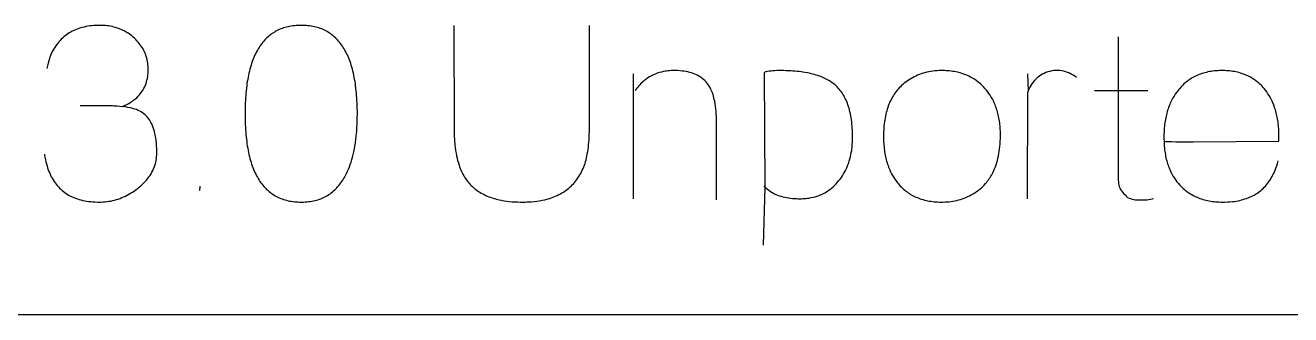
# Model space of a CAD drawing. Extents: x -180 to 180, y -173 to 173.
# Drawn here: x 72.22 to 94.13, y -11 to -6 of the extents above; entities that cross this region are included whole.
import ezdxf

# ---------------------------------------------------------------- set-up
doc = ezdxf.new("R2010")
doc.units = 0
doc.header["$MEASUREMENT"] = 0
doc.layers.get('0').update_dxf_attribs({"linetype": 'CONTINUOUS'})

msp = doc.modelspace()

# ---------------------------------------------------------------- linework, layer by layer
for p, q in [((72.977, -6.131), (72.952, -6.147)), ((73.003, -6.116), (72.977, -6.131)), ((73.03, -6.102), (73.003, -6.116)), ((73.057, -6.089), (73.03, -6.102)), ((73.085, -6.076), (73.057, -6.089)), ((73.113, -6.065), (73.085, -6.076)), ((73.142, -6.055), (73.113, -6.065)), ((73.172, -6.045), (73.142, -6.055)), ((73.203, -6.037), (73.172, -6.045)), ((73.235, -6.029), (73.203, -6.037)), ((73.267, -6.022), (73.235, -6.029)), ((73.3, -6.016), (73.267, -6.022)), ((73.333, -6.011), (73.3, -6.016)), ((73.367, -6.007), (73.333, -6.011)), ((73.402, -6.004), (73.367, -6.007)), ((73.438, -6.002), (73.402, -6.004)), ((73.475, -6), (73.438, -6.002)), ((73.512, -6), (73.475, -6)), ((73.543, -6), (73.512, -6)), ((73.574, -6.002), (73.543, -6)), ((73.604, -6.004), (73.574, -6.002)), ((73.634, -6.007), (73.604, -6.004)), ((73.664, -6.011), (73.634, -6.007)), ((73.693, -6.016), (73.664, -6.011)), ((73.722, -6.022), (73.693, -6.016)), ((73.75, -6.029), (73.722, -6.022)), ((73.778, -6.037), (73.75, -6.029)), ((73.806, -6.046), (73.778, -6.037)), ((73.833, -6.055), (73.806, -6.046)), ((73.86, -6.066), (73.833, -6.055)), ((73.886, -6.077), (73.86, -6.066)), ((73.912, -6.09), (73.886, -6.077)), ((73.938, -6.103), (73.912, -6.09)), ((73.963, -6.117), (73.938, -6.103)), ((73.987, -6.132), (73.963, -6.117)), ((74.012, -6.148), (73.987, -6.132)), ((76.523, -6.121), (76.501, -6.135)), ((76.545, -6.108), (76.523, -6.121)), ((76.567, -6.096), (76.545, -6.108)), ((76.59, -6.084), (76.567, -6.096)), ((76.614, -6.073), (76.59, -6.084)), ((76.638, -6.063), (76.614, -6.073)), ((76.662, -6.054), (76.638, -6.063)), ((76.687, -6.045), (76.662, -6.054)), ((76.713, -6.037), (76.687, -6.045)), ((76.738, -6.03), (76.713, -6.037)), ((76.765, -6.024), (76.738, -6.03)), ((76.792, -6.018), (76.765, -6.024)), ((76.819, -6.013), (76.792, -6.018)), ((76.847, -6.009), (76.819, -6.013)), ((76.875, -6.006), (76.847, -6.009)), ((76.904, -6.003), (76.875, -6.006)), ((76.933, -6.001), (76.904, -6.003)), ((76.963, -6), (76.933, -6.001)), ((76.993, -6), (76.963, -6)), ((77.023, -6), (76.993, -6)), ((77.052, -6.001), (77.023, -6)), ((77.082, -6.003), (77.052, -6.001)), ((77.11, -6.006), (77.082, -6.003)), ((77.139, -6.009), (77.11, -6.006)), ((77.166, -6.013), (77.139, -6.009)), ((77.194, -6.018), (77.166, -6.013)), ((77.221, -6.024), (77.194, -6.018)), ((77.247, -6.03), (77.221, -6.024)), ((77.273, -6.037), (77.247, -6.03)), ((77.298, -6.045), (77.273, -6.037)), ((77.323, -6.054), (77.298, -6.045)), ((77.348, -6.063), (77.323, -6.054)), ((77.371, -6.073), (77.348, -6.063)), ((77.395, -6.084), (77.371, -6.073)), ((77.418, -6.096), (77.395, -6.084)), ((77.441, -6.108), (77.418, -6.096)), ((77.463, -6.121), (77.441, -6.108)), ((77.484, -6.135), (77.463, -6.121)), ((79.638, -6), (79.639, -7.794)), ((81.984, -7.786), (81.984, -6)), ((72.76, -6.33), (72.742, -6.355)), ((72.778, -6.306), (72.76, -6.33)), ((72.798, -6.283), (72.778, -6.306)), ((72.818, -6.261), (72.798, -6.283)), ((72.838, -6.239), (72.818, -6.261)), ((72.86, -6.219), (72.838, -6.239)), ((72.882, -6.2), (72.86, -6.219)), ((72.905, -6.181), (72.882, -6.2)), ((72.928, -6.163), (72.905, -6.181)), ((72.952, -6.147), (72.928, -6.163)), ((74.035, -6.165), (74.012, -6.148)), ((74.059, -6.183), (74.035, -6.165)), ((74.082, -6.202), (74.059, -6.183)), ((74.105, -6.222), (74.082, -6.202)), ((74.128, -6.244), (74.105, -6.222)), ((74.149, -6.266), (74.128, -6.244)), ((74.169, -6.288), (74.149, -6.266)), ((74.189, -6.311), (74.169, -6.288)), ((74.207, -6.334), (74.189, -6.311)), ((74.224, -6.358), (74.207, -6.334)), ((76.295, -6.336), (76.279, -6.359)), ((76.311, -6.314), (76.295, -6.336)), ((76.328, -6.293), (76.311, -6.314)), ((76.345, -6.272), (76.328, -6.293)), ((76.363, -6.252), (76.345, -6.272)), ((76.381, -6.233), (76.363, -6.252)), ((76.4, -6.215), (76.381, -6.233)), ((76.419, -6.197), (76.4, -6.215)), ((76.439, -6.181), (76.419, -6.197)), ((76.459, -6.165), (76.439, -6.181)), ((76.48, -6.149), (76.459, -6.165)), ((76.501, -6.135), (76.48, -6.149)), ((77.505, -6.149), (77.484, -6.135)), ((77.526, -6.165), (77.505, -6.149)), ((77.546, -6.181), (77.526, -6.165)), ((77.566, -6.197), (77.546, -6.181)), ((77.585, -6.215), (77.566, -6.197)), ((77.604, -6.233), (77.585, -6.215)), ((77.622, -6.252), (77.604, -6.233)), ((77.64, -6.272), (77.622, -6.252)), ((77.657, -6.293), (77.64, -6.272)), ((77.674, -6.314), (77.657, -6.293)), ((77.69, -6.336), (77.674, -6.314)), ((77.706, -6.359), (77.69, -6.336)), ((91.14, -6.2), (91.14, -8.678)), ((72.643, -6.547), (72.634, -6.574)), ((72.652, -6.522), (72.643, -6.547)), ((72.665, -6.491), (72.652, -6.522)), ((72.678, -6.463), (72.665, -6.491)), ((72.693, -6.435), (72.678, -6.463)), ((72.708, -6.407), (72.693, -6.435)), ((72.725, -6.381), (72.708, -6.407)), ((72.742, -6.355), (72.725, -6.381)), ((74.239, -6.382), (74.224, -6.358)), ((74.254, -6.407), (74.239, -6.382)), ((74.268, -6.432), (74.254, -6.407)), ((74.28, -6.458), (74.268, -6.432)), ((74.292, -6.484), (74.28, -6.458)), ((74.302, -6.511), (74.292, -6.484)), ((74.311, -6.538), (74.302, -6.511)), ((74.319, -6.565), (74.311, -6.538)), ((74.326, -6.594), (74.319, -6.565)), ((76.169, -6.568), (76.157, -6.597)), ((76.181, -6.539), (76.169, -6.568)), ((76.193, -6.511), (76.181, -6.539)), ((76.206, -6.484), (76.193, -6.511)), ((76.22, -6.457), (76.206, -6.484)), ((76.234, -6.431), (76.22, -6.457)), ((76.248, -6.406), (76.234, -6.431)), ((76.263, -6.382), (76.248, -6.406)), ((76.279, -6.359), (76.263, -6.382)), ((77.722, -6.382), (77.706, -6.359)), ((77.737, -6.406), (77.722, -6.382)), ((77.751, -6.431), (77.737, -6.406)), ((77.765, -6.457), (77.751, -6.431)), ((77.779, -6.484), (77.765, -6.457)), ((77.792, -6.511), (77.779, -6.484)), ((77.804, -6.539), (77.792, -6.511)), ((77.816, -6.568), (77.804, -6.539)), ((77.828, -6.597), (77.816, -6.568)), ((72.6, -6.697), (72.589, -6.743)), ((72.611, -6.653), (72.6, -6.697)), ((72.622, -6.612), (72.611, -6.653)), ((72.634, -6.574), (72.622, -6.612)), ((74.332, -6.622), (74.326, -6.594)), ((74.336, -6.652), (74.332, -6.622)), ((74.34, -6.681), (74.336, -6.652)), ((74.342, -6.711), (74.34, -6.681)), ((74.344, -6.742), (74.342, -6.711)), ((74.343, -6.803), (74.344, -6.776)), ((74.344, -6.776), (74.344, -6.742)), ((76.097, -6.79), (76.089, -6.824)), ((76.106, -6.756), (76.097, -6.79)), ((76.115, -6.722), (76.106, -6.756)), ((76.125, -6.69), (76.115, -6.722)), ((76.135, -6.658), (76.125, -6.69)), ((76.146, -6.627), (76.135, -6.658)), ((76.157, -6.597), (76.146, -6.627)), ((77.839, -6.627), (77.828, -6.597)), ((77.85, -6.658), (77.839, -6.627)), ((77.86, -6.69), (77.85, -6.658)), ((77.87, -6.722), (77.86, -6.69)), ((77.879, -6.756), (77.87, -6.722)), ((77.888, -6.79), (77.879, -6.756)), ((77.896, -6.824), (77.888, -6.79)), ((83.318, -6.791), (83.292, -6.794)), ((83.344, -6.787), (83.318, -6.791)), ((83.37, -6.785), (83.344, -6.787)), ((83.397, -6.783), (83.37, -6.785)), ((83.424, -6.782), (83.397, -6.783)), ((83.451, -6.782), (83.424, -6.782)), ((83.478, -6.782), (83.451, -6.782)), ((83.516, -6.783), (83.478, -6.782)), ((83.553, -6.786), (83.516, -6.783)), ((83.589, -6.789), (83.553, -6.786)), ((83.624, -6.794), (83.589, -6.789)), ((85.131, -6.789), (85.098, -6.794)), ((85.157, -6.787), (85.131, -6.789)), ((85.193, -6.784), (85.157, -6.787)), ((85.231, -6.782), (85.193, -6.784)), ((85.271, -6.782), (85.231, -6.782)), ((85.311, -6.782), (85.271, -6.782)), ((85.352, -6.783), (85.311, -6.782)), ((85.391, -6.784), (85.352, -6.783)), ((85.43, -6.785), (85.391, -6.784)), ((85.468, -6.787), (85.43, -6.785)), ((85.505, -6.79), (85.468, -6.787)), ((85.542, -6.793), (85.505, -6.79)), ((87.93, -6.792), (87.895, -6.797)), ((87.966, -6.788), (87.93, -6.792)), ((88.002, -6.785), (87.966, -6.788)), ((88.038, -6.783), (88.002, -6.785)), ((88.075, -6.782), (88.038, -6.783)), ((88.103, -6.782), (88.075, -6.782)), ((88.132, -6.783), (88.103, -6.782)), ((88.161, -6.784), (88.132, -6.783)), ((88.19, -6.786), (88.161, -6.784)), ((88.218, -6.788), (88.19, -6.786)), ((88.246, -6.791), (88.218, -6.788)), ((88.274, -6.795), (88.246, -6.791)), ((89.988, -6.788), (89.954, -6.795)), ((90.023, -6.783), (89.988, -6.788)), ((90.057, -6.781), (90.023, -6.783)), ((90.092, -6.781), (90.057, -6.781)), ((90.127, -6.783), (90.092, -6.781)), ((90.162, -6.787), (90.127, -6.783)), ((90.197, -6.794), (90.162, -6.787)), ((92.776, -6.792), (92.748, -6.796)), ((92.805, -6.788), (92.776, -6.792)), ((92.834, -6.786), (92.805, -6.788)), ((92.863, -6.784), (92.834, -6.786)), ((92.893, -6.783), (92.863, -6.784)), ((92.923, -6.782), (92.893, -6.783)), ((92.953, -6.782), (92.923, -6.782)), ((92.983, -6.783), (92.953, -6.782)), ((93.012, -6.784), (92.983, -6.783)), ((93.04, -6.786), (93.012, -6.784)), ((93.069, -6.788), (93.04, -6.786)), ((93.096, -6.792), (93.069, -6.788)), ((93.124, -6.795), (93.096, -6.792)), ((74.295, -7.034), (74.306, -7.006)), ((74.306, -7.006), (74.315, -6.978)), ((74.315, -6.978), (74.323, -6.948)), ((74.323, -6.948), (74.329, -6.918)), ((74.329, -6.918), (74.336, -6.881)), ((74.336, -6.881), (74.339, -6.856)), ((74.339, -6.856), (74.341, -6.83)), ((74.341, -6.83), (74.343, -6.803)), ((76.054, -7.009), (76.049, -7.048)), ((76.06, -6.971), (76.054, -7.009)), ((76.067, -6.933), (76.06, -6.971)), ((76.074, -6.896), (76.067, -6.933)), ((76.081, -6.86), (76.074, -6.896)), ((76.089, -6.824), (76.081, -6.86)), ((77.904, -6.86), (77.896, -6.824)), ((77.911, -6.896), (77.904, -6.86)), ((77.918, -6.933), (77.911, -6.896)), ((77.925, -6.971), (77.918, -6.933)), ((77.931, -7.009), (77.925, -6.971)), ((77.936, -7.048), (77.931, -7.009)), ((82.748, -9), (82.746, -6.839)), ((82.881, -7.002), (82.855, -7.029)), ((82.909, -6.976), (82.881, -7.002)), ((82.937, -6.952), (82.909, -6.976)), ((82.966, -6.93), (82.937, -6.952)), ((82.996, -6.909), (82.966, -6.93)), ((83.026, -6.89), (82.996, -6.909)), ((83.058, -6.872), (83.026, -6.89)), ((83.091, -6.856), (83.058, -6.872)), ((83.124, -6.841), (83.091, -6.856)), ((83.159, -6.828), (83.124, -6.841)), ((83.194, -6.817), (83.159, -6.828)), ((83.23, -6.807), (83.194, -6.817)), ((83.267, -6.799), (83.23, -6.807)), ((83.292, -6.794), (83.267, -6.799)), ((83.658, -6.799), (83.624, -6.794)), ((83.69, -6.806), (83.658, -6.799)), ((83.722, -6.813), (83.69, -6.806)), ((83.752, -6.822), (83.722, -6.813)), ((83.782, -6.832), (83.752, -6.822)), ((83.81, -6.843), (83.782, -6.832)), ((83.837, -6.855), (83.81, -6.843)), ((83.863, -6.868), (83.837, -6.855)), ((83.892, -6.885), (83.863, -6.868)), ((83.916, -6.9), (83.892, -6.885)), ((83.938, -6.917), (83.916, -6.9)), ((83.96, -6.934), (83.938, -6.917)), ((83.98, -6.953), (83.96, -6.934)), ((83.999, -6.973), (83.98, -6.953)), ((84.018, -6.994), (83.999, -6.973)), ((84.035, -7.016), (84.018, -6.994)), ((85.037, -6.806), (85.009, -6.814)), ((85.009, -6.814), (85.022, -8.796)), ((85.067, -6.8), (85.037, -6.806)), ((85.098, -6.794), (85.067, -6.8)), ((85.578, -6.796), (85.542, -6.793)), ((85.613, -6.8), (85.578, -6.796)), ((85.647, -6.804), (85.613, -6.8)), ((85.681, -6.809), (85.647, -6.804)), ((85.713, -6.814), (85.681, -6.809)), ((85.761, -6.823), (85.713, -6.814)), ((85.792, -6.829), (85.761, -6.823)), ((85.823, -6.836), (85.792, -6.829)), ((85.852, -6.843), (85.823, -6.836)), ((85.881, -6.851), (85.852, -6.843)), ((85.909, -6.859), (85.881, -6.851)), ((85.937, -6.867), (85.909, -6.859)), ((85.963, -6.876), (85.937, -6.867)), ((85.989, -6.886), (85.963, -6.876)), ((86.014, -6.896), (85.989, -6.886)), ((86.039, -6.906), (86.014, -6.896)), ((86.062, -6.917), (86.039, -6.906)), ((86.096, -6.934), (86.062, -6.917)), ((86.129, -6.952), (86.096, -6.934)), ((86.16, -6.971), (86.129, -6.952)), ((86.189, -6.991), (86.16, -6.971)), ((86.217, -7.012), (86.189, -6.991)), ((87.435, -7.001), (87.408, -7.023)), ((87.462, -6.98), (87.435, -7.001)), ((87.489, -6.96), (87.462, -6.98)), ((87.517, -6.941), (87.489, -6.96)), ((87.546, -6.923), (87.517, -6.941)), ((87.575, -6.907), (87.546, -6.923)), ((87.604, -6.891), (87.575, -6.907)), ((87.634, -6.876), (87.604, -6.891)), ((87.665, -6.863), (87.634, -6.876)), ((87.696, -6.85), (87.665, -6.863)), ((87.728, -6.838), (87.696, -6.85)), ((87.76, -6.828), (87.728, -6.838)), ((87.793, -6.819), (87.76, -6.828)), ((87.827, -6.81), (87.793, -6.819)), ((87.861, -6.803), (87.827, -6.81)), ((87.895, -6.797), (87.861, -6.803)), ((88.301, -6.799), (88.274, -6.795)), ((88.327, -6.804), (88.301, -6.799)), ((88.354, -6.81), (88.327, -6.804)), ((88.38, -6.816), (88.354, -6.81)), ((88.405, -6.823), (88.38, -6.816)), ((88.43, -6.83), (88.405, -6.823)), ((88.455, -6.838), (88.43, -6.83)), ((88.479, -6.847), (88.455, -6.838)), ((88.503, -6.856), (88.479, -6.847)), ((88.527, -6.866), (88.503, -6.856)), ((88.55, -6.877), (88.527, -6.866)), ((88.584, -6.894), (88.55, -6.877)), ((88.617, -6.912), (88.584, -6.894)), ((88.649, -6.932), (88.617, -6.912)), ((88.68, -6.953), (88.649, -6.932)), ((88.711, -6.976), (88.68, -6.953)), ((88.74, -6.999), (88.711, -6.976)), ((88.759, -7.016), (88.74, -6.999)), ((89.566, -6.839), (89.58, -7.134)), ((89.643, -7.009), (89.624, -7.038)), ((89.664, -6.981), (89.643, -7.009)), ((89.687, -6.954), (89.664, -6.981)), ((89.711, -6.929), (89.687, -6.954)), ((89.737, -6.905), (89.711, -6.929)), ((89.764, -6.883), (89.737, -6.905)), ((89.793, -6.864), (89.764, -6.883)), ((89.823, -6.846), (89.793, -6.864)), ((89.855, -6.83), (89.823, -6.846)), ((89.887, -6.816), (89.855, -6.83)), ((89.92, -6.804), (89.887, -6.816)), ((89.954, -6.795), (89.92, -6.804)), ((90.23, -6.803), (90.197, -6.794)), ((90.263, -6.815), (90.23, -6.803)), ((90.296, -6.828), (90.263, -6.815)), ((90.327, -6.844), (90.296, -6.828)), ((90.357, -6.861), (90.327, -6.844)), ((90.386, -6.881), (90.357, -6.861)), ((90.414, -6.903), (90.386, -6.881)), ((92.297, -6.996), (92.277, -7.013)), ((92.316, -6.98), (92.297, -6.996)), ((92.337, -6.964), (92.316, -6.98)), ((92.358, -6.949), (92.337, -6.964)), ((92.379, -6.934), (92.358, -6.949)), ((92.4, -6.92), (92.379, -6.934)), ((92.422, -6.907), (92.4, -6.92)), ((92.445, -6.895), (92.422, -6.907)), ((92.468, -6.883), (92.445, -6.895)), ((92.491, -6.872), (92.468, -6.883)), ((92.515, -6.861), (92.491, -6.872)), ((92.539, -6.851), (92.515, -6.861)), ((92.564, -6.842), (92.539, -6.851)), ((92.589, -6.833), (92.564, -6.842)), ((92.614, -6.825), (92.589, -6.833)), ((92.64, -6.818), (92.614, -6.825)), ((92.667, -6.812), (92.64, -6.818)), ((92.693, -6.806), (92.667, -6.812)), ((92.721, -6.8), (92.693, -6.806)), ((92.748, -6.796), (92.721, -6.8)), ((93.151, -6.8), (93.124, -6.795)), ((93.177, -6.805), (93.151, -6.8)), ((93.203, -6.811), (93.177, -6.805)), ((93.229, -6.817), (93.203, -6.811)), ((93.254, -6.824), (93.229, -6.817)), ((93.279, -6.832), (93.254, -6.824)), ((93.304, -6.841), (93.279, -6.832)), ((93.328, -6.85), (93.304, -6.841)), ((93.351, -6.859), (93.328, -6.85)), ((93.386, -6.875), (93.351, -6.859)), ((93.42, -6.892), (93.386, -6.875)), ((93.453, -6.911), (93.42, -6.892)), ((93.484, -6.931), (93.453, -6.911)), ((93.515, -6.953), (93.484, -6.931)), ((93.545, -6.976), (93.515, -6.953)), ((93.574, -7), (93.545, -6.976)), ((93.593, -7.017), (93.574, -7)), ((74.145, -7.25), (74.167, -7.229)), ((74.167, -7.229), (74.187, -7.207)), ((74.187, -7.207), (74.207, -7.185)), ((74.207, -7.185), (74.224, -7.162)), ((74.224, -7.162), (74.241, -7.138)), ((74.241, -7.138), (74.257, -7.113)), ((74.257, -7.113), (74.271, -7.087)), ((74.271, -7.087), (74.284, -7.061)), ((74.284, -7.061), (74.295, -7.034)), ((76.032, -7.212), (76.029, -7.255)), ((76.035, -7.17), (76.032, -7.212)), ((76.039, -7.129), (76.035, -7.17)), ((76.044, -7.088), (76.039, -7.129)), ((76.049, -7.048), (76.044, -7.088)), ((77.941, -7.088), (77.936, -7.048)), ((77.946, -7.129), (77.941, -7.088)), ((77.95, -7.17), (77.946, -7.129)), ((77.953, -7.212), (77.95, -7.17)), ((77.956, -7.255), (77.953, -7.212)), ((82.789, -7.109), (82.773, -7.131)), ((82.805, -7.088), (82.789, -7.109)), ((82.821, -7.068), (82.805, -7.088)), ((82.838, -7.048), (82.821, -7.068)), ((82.855, -7.029), (82.838, -7.048)), ((84.051, -7.04), (84.035, -7.016)), ((84.068, -7.067), (84.051, -7.04)), ((84.083, -7.096), (84.068, -7.067)), ((84.094, -7.12), (84.083, -7.096)), ((84.104, -7.144), (84.094, -7.12)), ((84.114, -7.169), (84.104, -7.144)), ((84.123, -7.195), (84.114, -7.169)), ((84.131, -7.223), (84.123, -7.195)), ((84.139, -7.251), (84.131, -7.223)), ((86.236, -7.029), (86.217, -7.012)), ((86.256, -7.046), (86.236, -7.029)), ((86.274, -7.065), (86.256, -7.046)), ((86.292, -7.084), (86.274, -7.065)), ((86.31, -7.104), (86.292, -7.084)), ((86.326, -7.125), (86.31, -7.104)), ((86.343, -7.146), (86.326, -7.125)), ((86.358, -7.168), (86.343, -7.146)), ((86.373, -7.191), (86.358, -7.168)), ((86.387, -7.215), (86.373, -7.191)), ((86.401, -7.24), (86.387, -7.215)), ((87.247, -7.212), (87.232, -7.236)), ((87.262, -7.188), (87.247, -7.212)), ((87.278, -7.166), (87.262, -7.188)), ((87.295, -7.143), (87.278, -7.166)), ((87.312, -7.122), (87.295, -7.143)), ((87.33, -7.101), (87.312, -7.122)), ((87.349, -7.081), (87.33, -7.101)), ((87.368, -7.061), (87.349, -7.081)), ((87.388, -7.042), (87.368, -7.061)), ((87.408, -7.023), (87.388, -7.042)), ((88.778, -7.034), (88.759, -7.016)), ((88.797, -7.052), (88.778, -7.034)), ((88.814, -7.07), (88.797, -7.052)), ((88.832, -7.089), (88.814, -7.07)), ((88.857, -7.118), (88.832, -7.089)), ((88.879, -7.147), (88.857, -7.118)), ((88.901, -7.177), (88.879, -7.147)), ((88.922, -7.208), (88.901, -7.177)), ((88.941, -7.239), (88.922, -7.208)), ((89.57, -7.167), (89.561, -9)), ((89.58, -7.134), (89.57, -7.167)), ((89.593, -7.101), (89.58, -7.134)), ((89.608, -7.069), (89.593, -7.101)), ((89.624, -7.038), (89.608, -7.069)), ((90.729, -7.124), (91.652, -7.124)), ((92.106, -7.222), (92.087, -7.254)), ((92.126, -7.19), (92.106, -7.222)), ((92.148, -7.159), (92.126, -7.19)), ((92.17, -7.129), (92.148, -7.159)), ((92.186, -7.109), (92.17, -7.129)), ((92.203, -7.089), (92.186, -7.109)), ((92.221, -7.069), (92.203, -7.089)), ((92.239, -7.05), (92.221, -7.069)), ((92.258, -7.031), (92.239, -7.05)), ((92.277, -7.013), (92.258, -7.031)), ((93.612, -7.035), (93.593, -7.017)), ((93.63, -7.053), (93.612, -7.035)), ((93.647, -7.072), (93.63, -7.053)), ((93.664, -7.092), (93.647, -7.072)), ((93.688, -7.122), (93.664, -7.092)), ((93.71, -7.151), (93.688, -7.122)), ((93.731, -7.181), (93.71, -7.151)), ((93.75, -7.211), (93.731, -7.181)), ((93.769, -7.243), (93.75, -7.211)), ((73.164, -7.387), (73.577, -7.385)), ((73.577, -7.385), (73.637, -7.385)), ((73.637, -7.385), (73.667, -7.386)), ((73.667, -7.386), (73.695, -7.387)), ((73.695, -7.387), (73.723, -7.388)), ((73.723, -7.388), (73.751, -7.389)), ((73.751, -7.389), (73.777, -7.391)), ((73.777, -7.391), (73.804, -7.393)), ((73.804, -7.393), (73.854, -7.397)), ((73.854, -7.397), (73.902, -7.403)), ((73.902, -7.403), (73.933, -7.387)), ((73.948, -7.409), (73.902, -7.403)), ((73.933, -7.387), (73.958, -7.375)), ((73.991, -7.417), (73.948, -7.409)), ((73.958, -7.375), (73.983, -7.362)), ((73.983, -7.362), (74.006, -7.35)), ((74.032, -7.425), (73.991, -7.417)), ((74.006, -7.35), (74.029, -7.336)), ((74.029, -7.336), (74.051, -7.322)), ((74.061, -7.432), (74.032, -7.425)), ((74.051, -7.322), (74.073, -7.308)), ((74.089, -7.44), (74.061, -7.432)), ((74.073, -7.308), (74.098, -7.289)), ((74.115, -7.448), (74.089, -7.44)), ((74.098, -7.289), (74.122, -7.27)), ((74.14, -7.457), (74.115, -7.448)), ((74.122, -7.27), (74.145, -7.25)), ((76.021, -7.434), (76.02, -7.481)), ((76.022, -7.388), (76.021, -7.434)), ((76.024, -7.343), (76.022, -7.388)), ((76.026, -7.299), (76.024, -7.343)), ((76.029, -7.255), (76.026, -7.299)), ((77.959, -7.299), (77.956, -7.255)), ((77.961, -7.343), (77.959, -7.299)), ((77.963, -7.388), (77.961, -7.343)), ((77.964, -7.434), (77.963, -7.388)), ((77.965, -7.481), (77.964, -7.434)), ((84.146, -7.28), (84.139, -7.251)), ((84.153, -7.311), (84.146, -7.28)), ((84.161, -7.353), (84.153, -7.311)), ((84.167, -7.397), (84.161, -7.353)), ((84.173, -7.443), (84.167, -7.397)), ((84.177, -7.491), (84.173, -7.443)), ((86.414, -7.265), (86.401, -7.24)), ((86.426, -7.291), (86.414, -7.265)), ((86.438, -7.318), (86.426, -7.291)), ((86.449, -7.346), (86.438, -7.318)), ((86.459, -7.375), (86.449, -7.346)), ((86.469, -7.404), (86.459, -7.375)), ((86.478, -7.434), (86.469, -7.404)), ((86.486, -7.465), (86.478, -7.434)), ((87.148, -7.421), (87.139, -7.45)), ((87.158, -7.392), (87.148, -7.421)), ((87.169, -7.365), (87.158, -7.392)), ((87.18, -7.338), (87.169, -7.365)), ((87.192, -7.311), (87.18, -7.338)), ((87.205, -7.286), (87.192, -7.311)), ((87.218, -7.26), (87.205, -7.286)), ((87.232, -7.236), (87.218, -7.26)), ((88.96, -7.271), (88.941, -7.239)), ((88.977, -7.305), (88.96, -7.271)), ((88.993, -7.339), (88.977, -7.305)), ((89.008, -7.373), (88.993, -7.339)), ((89.017, -7.397), (89.008, -7.373)), ((89.026, -7.421), (89.017, -7.397)), ((89.034, -7.446), (89.026, -7.421)), ((89.042, -7.47), (89.034, -7.446)), ((92.004, -7.442), (91.995, -7.467)), ((92.012, -7.417), (92.004, -7.442)), ((92.022, -7.393), (92.012, -7.417)), ((92.031, -7.368), (92.022, -7.393)), ((92.041, -7.345), (92.031, -7.368)), ((92.052, -7.322), (92.041, -7.345)), ((92.069, -7.287), (92.052, -7.322)), ((92.087, -7.254), (92.069, -7.287)), ((93.786, -7.275), (93.769, -7.243)), ((93.802, -7.308), (93.786, -7.275)), ((93.818, -7.342), (93.802, -7.308)), ((93.832, -7.377), (93.818, -7.342)), ((93.845, -7.412), (93.832, -7.377)), ((93.853, -7.436), (93.845, -7.412)), ((93.861, -7.461), (93.853, -7.436)), ((74.171, -7.469), (74.14, -7.457)), ((74.2, -7.483), (74.171, -7.469)), ((74.223, -7.496), (74.2, -7.483)), ((74.247, -7.511), (74.223, -7.496)), ((74.269, -7.527), (74.247, -7.511)), ((74.291, -7.546), (74.269, -7.527)), ((74.311, -7.566), (74.291, -7.546)), ((74.331, -7.587), (74.311, -7.566)), ((74.349, -7.611), (74.331, -7.587)), ((74.366, -7.635), (74.349, -7.611)), ((74.38, -7.657), (74.366, -7.635)), ((74.392, -7.68), (74.38, -7.657)), ((76.02, -7.481), (76.02, -7.528)), ((76.02, -7.528), (76.02, -7.576)), ((76.02, -7.576), (76.021, -7.622)), ((76.021, -7.622), (76.022, -7.668)), ((76.022, -7.668), (76.024, -7.713)), ((77.961, -7.709), (77.963, -7.65)), ((77.963, -7.65), (77.964, -7.59)), ((77.964, -7.59), (77.965, -7.528)), ((77.965, -7.528), (77.965, -7.481)), ((84.18, -7.541), (84.177, -7.491)), ((84.182, -7.567), (84.18, -7.541)), ((84.183, -7.593), (84.182, -7.567)), ((84.183, -7.619), (84.183, -7.593)), ((84.184, -7.646), (84.183, -7.619)), ((84.184, -9.018), (84.184, -7.646)), ((86.494, -7.496), (86.486, -7.465)), ((86.502, -7.529), (86.494, -7.496)), ((86.508, -7.562), (86.502, -7.529)), ((86.514, -7.596), (86.508, -7.562)), ((86.52, -7.631), (86.514, -7.596)), ((86.524, -7.666), (86.52, -7.631)), ((86.528, -7.702), (86.524, -7.666)), ((87.096, -7.636), (87.091, -7.669)), ((87.101, -7.603), (87.096, -7.636)), ((87.107, -7.571), (87.101, -7.603)), ((87.114, -7.54), (87.107, -7.571)), ((87.122, -7.509), (87.114, -7.54)), ((87.13, -7.479), (87.122, -7.509)), ((87.139, -7.45), (87.13, -7.479)), ((89.049, -7.496), (89.042, -7.47)), ((89.056, -7.521), (89.049, -7.496)), ((89.063, -7.547), (89.056, -7.521)), ((89.068, -7.574), (89.063, -7.547)), ((89.074, -7.6), (89.068, -7.574)), ((89.078, -7.627), (89.074, -7.6)), ((89.083, -7.655), (89.078, -7.627)), ((89.087, -7.682), (89.083, -7.655)), ((91.951, -7.654), (91.947, -7.682)), ((91.956, -7.626), (91.951, -7.654)), ((91.961, -7.598), (91.956, -7.626)), ((91.967, -7.571), (91.961, -7.598)), ((91.974, -7.545), (91.967, -7.571)), ((91.98, -7.518), (91.974, -7.545)), ((91.988, -7.492), (91.98, -7.518)), ((91.995, -7.467), (91.988, -7.492)), ((93.868, -7.486), (93.861, -7.461)), ((93.875, -7.511), (93.868, -7.486)), ((93.881, -7.537), (93.875, -7.511)), ((93.887, -7.563), (93.881, -7.537)), ((93.893, -7.589), (93.887, -7.563)), ((93.898, -7.616), (93.893, -7.589)), ((93.902, -7.643), (93.898, -7.616)), ((93.906, -7.67), (93.902, -7.643)), ((74.404, -7.704), (74.392, -7.68)), ((74.418, -7.734), (74.404, -7.704)), ((74.43, -7.766), (74.418, -7.734)), ((74.441, -7.799), (74.43, -7.766)), ((74.451, -7.834), (74.441, -7.799)), ((74.46, -7.87), (74.451, -7.834)), ((74.466, -7.895), (74.46, -7.87)), ((76.024, -7.713), (76.026, -7.758)), ((76.026, -7.758), (76.029, -7.801)), ((76.029, -7.801), (76.032, -7.844)), ((76.032, -7.844), (76.035, -7.886)), ((76.035, -7.886), (76.039, -7.927)), ((77.947, -7.906), (77.95, -7.879)), ((77.95, -7.879), (77.954, -7.824)), ((77.954, -7.824), (77.958, -7.767)), ((77.958, -7.767), (77.961, -7.709)), ((79.639, -7.794), (79.64, -7.851)), ((79.64, -7.851), (79.642, -7.907)), ((81.979, -7.931), (81.981, -7.884)), ((81.981, -7.884), (81.983, -7.836)), ((81.983, -7.836), (81.984, -7.786)), ((86.532, -7.74), (86.528, -7.702)), ((86.535, -7.777), (86.532, -7.74)), ((86.537, -7.816), (86.535, -7.777)), ((86.539, -7.855), (86.537, -7.816)), ((86.54, -7.896), (86.539, -7.855)), ((87.076, -7.844), (87.075, -7.881)), ((87.075, -7.881), (87.075, -7.918)), ((87.078, -7.808), (87.076, -7.844)), ((87.08, -7.772), (87.078, -7.808)), ((87.083, -7.737), (87.08, -7.772)), ((87.086, -7.703), (87.083, -7.737)), ((87.091, -7.669), (87.086, -7.703)), ((89.09, -7.711), (89.087, -7.682)), ((89.093, -7.739), (89.09, -7.711)), ((89.095, -7.768), (89.093, -7.739)), ((89.097, -7.797), (89.095, -7.768)), ((89.098, -7.827), (89.097, -7.797)), ((89.099, -7.857), (89.098, -7.827)), ((89.099, -7.911), (89.099, -7.857)), ((91.932, -7.844), (91.93, -7.874)), ((91.93, -7.874), (91.93, -7.905)), ((91.933, -7.813), (91.932, -7.844)), ((91.935, -7.783), (91.933, -7.813)), ((91.94, -7.739), (91.935, -7.783)), ((91.943, -7.71), (91.94, -7.739)), ((91.947, -7.682), (91.943, -7.71)), ((93.91, -7.698), (93.906, -7.67)), ((93.913, -7.726), (93.91, -7.698)), ((93.915, -7.755), (93.913, -7.726)), ((93.917, -7.784), (93.915, -7.755)), ((93.919, -7.813), (93.917, -7.784)), ((93.92, -7.842), (93.919, -7.813)), ((93.921, -7.872), (93.92, -7.842)), ((93.921, -7.903), (93.921, -7.872)), ((74.47, -7.921), (74.466, -7.895)), ((74.475, -7.947), (74.47, -7.921)), ((74.479, -7.974), (74.475, -7.947)), ((74.482, -8.002), (74.479, -7.974)), ((74.485, -8.031), (74.482, -8.002)), ((74.488, -8.06), (74.485, -8.031)), ((74.489, -8.09), (74.488, -8.06)), ((74.491, -8.121), (74.489, -8.09)), ((76.039, -7.927), (76.044, -7.968)), ((76.044, -7.968), (76.049, -8.008)), ((76.049, -8.008), (76.054, -8.047)), ((76.054, -8.047), (76.06, -8.085)), ((76.06, -8.085), (76.067, -8.123)), ((77.914, -8.137), (77.923, -8.088)), ((77.923, -8.088), (77.931, -8.038)), ((77.931, -8.038), (77.934, -8.012)), ((77.934, -8.012), (77.938, -7.986)), ((77.938, -7.986), (77.941, -7.96)), ((77.941, -7.96), (77.944, -7.933)), ((77.944, -7.933), (77.947, -7.906)), ((79.642, -7.907), (79.644, -7.934)), ((79.644, -7.934), (79.646, -7.961)), ((79.646, -7.961), (79.647, -7.988)), ((79.647, -7.988), (79.65, -8.014)), ((79.65, -8.014), (79.652, -8.04)), ((79.652, -8.04), (79.654, -8.065)), ((79.654, -8.065), (79.66, -8.114)), ((81.959, -8.144), (81.965, -8.105)), ((81.965, -8.105), (81.969, -8.063)), ((81.969, -8.063), (81.973, -8.021)), ((81.973, -8.021), (81.976, -7.977)), ((81.976, -7.977), (81.979, -7.931)), ((86.53, -8.111), (86.533, -8.085)), ((86.533, -8.085), (86.535, -8.059)), ((86.535, -8.059), (86.538, -8.019)), ((86.538, -8.019), (86.539, -7.992)), ((86.539, -7.992), (86.54, -7.964)), ((86.54, -7.937), (86.54, -7.896)), ((86.54, -7.964), (86.54, -7.937)), ((87.075, -7.918), (87.075, -7.95)), ((87.075, -7.95), (87.076, -7.981)), ((87.076, -7.981), (87.077, -8.012)), ((87.077, -8.012), (87.079, -8.042)), ((87.079, -8.042), (87.081, -8.072)), ((87.081, -8.072), (87.084, -8.101)), ((87.084, -8.101), (87.087, -8.13)), ((89.084, -8.135), (89.089, -8.092)), ((89.089, -8.092), (89.093, -8.048)), ((89.093, -8.048), (89.096, -8.004)), ((89.096, -8.004), (89.098, -7.958)), ((89.098, -7.958), (89.099, -7.911)), ((91.93, -7.905), (91.929, -7.937)), ((91.929, -7.937), (91.93, -7.968)), ((91.93, -7.968), (91.936, -8)), ((91.936, -8), (91.932, -8.03)), ((91.932, -8.03), (91.933, -8.06)), ((91.933, -8.06), (91.936, -8.09)), ((91.936, -8), (91.961, -8.005)), ((91.936, -8.09), (91.938, -8.12)), ((91.961, -8.005), (91.987, -8.007)), ((91.987, -8.007), (92.063, -8.01)), ((92.063, -8.01), (92.134, -8.011)), ((92.134, -8.011), (92.437, -8.013)), ((92.437, -8.013), (93.919, -8)), ((93.919, -8), (93.921, -7.943)), ((93.921, -7.943), (93.921, -7.903)), ((72.548, -8.224), (72.551, -8.249)), ((72.551, -8.249), (72.556, -8.275)), ((72.556, -8.275), (72.565, -8.324)), ((72.565, -8.324), (72.573, -8.36)), ((74.482, -8.332), (74.486, -8.301)), ((74.486, -8.301), (74.49, -8.27)), ((74.49, -8.27), (74.492, -8.238)), ((74.492, -8.152), (74.491, -8.121)), ((74.492, -8.184), (74.492, -8.152)), ((74.492, -8.238), (74.492, -8.184)), ((76.067, -8.123), (76.074, -8.16)), ((76.074, -8.16), (76.081, -8.196)), ((76.081, -8.196), (76.089, -8.231)), ((76.089, -8.231), (76.097, -8.266)), ((76.097, -8.266), (76.106, -8.3)), ((76.106, -8.3), (76.115, -8.333)), ((77.857, -8.364), (77.87, -8.321)), ((77.87, -8.321), (77.882, -8.277)), ((77.882, -8.277), (77.894, -8.232)), ((77.894, -8.232), (77.904, -8.185)), ((77.904, -8.185), (77.914, -8.137)), ((79.66, -8.114), (79.667, -8.162)), ((79.667, -8.162), (79.674, -8.209)), ((79.674, -8.209), (79.683, -8.253)), ((79.683, -8.253), (79.692, -8.297)), ((79.692, -8.297), (79.702, -8.338)), ((81.916, -8.355), (81.925, -8.323)), ((81.925, -8.323), (81.933, -8.29)), ((81.933, -8.29), (81.94, -8.256)), ((81.94, -8.256), (81.947, -8.22)), ((81.947, -8.22), (81.954, -8.183)), ((81.954, -8.183), (81.959, -8.144)), ((86.483, -8.343), (86.493, -8.308)), ((86.493, -8.308), (86.502, -8.273)), ((86.502, -8.273), (86.51, -8.236)), ((86.51, -8.236), (86.518, -8.2)), ((86.518, -8.2), (86.524, -8.162)), ((86.524, -8.162), (86.527, -8.137)), ((86.527, -8.137), (86.53, -8.111)), ((87.087, -8.13), (87.09, -8.159)), ((87.09, -8.159), (87.094, -8.188)), ((87.094, -8.188), (87.099, -8.216)), ((87.099, -8.216), (87.104, -8.243)), ((87.104, -8.243), (87.11, -8.27)), ((87.11, -8.27), (87.116, -8.297)), ((87.116, -8.297), (87.122, -8.323)), ((87.122, -8.323), (87.129, -8.349)), ((89.046, -8.335), (89.056, -8.297)), ((89.056, -8.297), (89.064, -8.258)), ((89.064, -8.258), (89.072, -8.218)), ((89.072, -8.218), (89.079, -8.177)), ((89.079, -8.177), (89.084, -8.135)), ((91.938, -8.12), (91.942, -8.149)), ((91.942, -8.149), (91.945, -8.177)), ((91.945, -8.177), (91.95, -8.206)), ((91.95, -8.206), (91.955, -8.233)), ((91.955, -8.233), (91.96, -8.261)), ((91.96, -8.261), (91.966, -8.288)), ((91.966, -8.288), (91.972, -8.314)), ((91.972, -8.314), (91.979, -8.341)), ((72.573, -8.36), (72.582, -8.395)), ((72.582, -8.395), (72.592, -8.43)), ((72.592, -8.43), (72.602, -8.463)), ((72.602, -8.463), (72.614, -8.495)), ((72.614, -8.495), (72.626, -8.527)), ((72.626, -8.527), (72.638, -8.557)), ((74.393, -8.566), (74.409, -8.538)), ((74.409, -8.538), (74.424, -8.51)), ((74.424, -8.51), (74.437, -8.481)), ((74.437, -8.481), (74.449, -8.452)), ((74.449, -8.452), (74.459, -8.423)), ((74.459, -8.423), (74.468, -8.393)), ((74.468, -8.393), (74.475, -8.363)), ((74.475, -8.363), (74.482, -8.332)), ((76.115, -8.333), (76.125, -8.366)), ((76.125, -8.366), (76.135, -8.397)), ((76.135, -8.397), (76.146, -8.428)), ((76.146, -8.428), (76.157, -8.458)), ((76.157, -8.458), (76.169, -8.488)), ((76.169, -8.488), (76.181, -8.517)), ((76.181, -8.517), (76.193, -8.544)), ((76.193, -8.544), (76.206, -8.572)), ((77.779, -8.559), (77.796, -8.523)), ((77.796, -8.523), (77.813, -8.485)), ((77.813, -8.485), (77.828, -8.446)), ((77.828, -8.446), (77.843, -8.405)), ((77.843, -8.405), (77.857, -8.364)), ((79.702, -8.338), (79.714, -8.378)), ((79.714, -8.378), (79.726, -8.417)), ((79.726, -8.417), (79.735, -8.445)), ((79.735, -8.445), (79.745, -8.472)), ((79.745, -8.472), (79.756, -8.498)), ((79.756, -8.498), (79.768, -8.524)), ((79.768, -8.524), (79.78, -8.549)), ((81.832, -8.56), (81.846, -8.532)), ((81.846, -8.532), (81.86, -8.504)), ((81.86, -8.504), (81.873, -8.476)), ((81.873, -8.476), (81.885, -8.446)), ((81.885, -8.446), (81.896, -8.416)), ((81.896, -8.416), (81.907, -8.385)), ((81.907, -8.385), (81.916, -8.355)), ((86.384, -8.569), (86.401, -8.539)), ((86.401, -8.539), (86.417, -8.508)), ((86.417, -8.508), (86.432, -8.476)), ((86.432, -8.476), (86.446, -8.444)), ((86.446, -8.444), (86.46, -8.411)), ((86.46, -8.411), (86.472, -8.377)), ((86.472, -8.377), (86.483, -8.343)), ((87.129, -8.349), (87.137, -8.375)), ((87.137, -8.375), (87.145, -8.4)), ((87.145, -8.4), (87.153, -8.425)), ((87.153, -8.425), (87.162, -8.449)), ((87.162, -8.449), (87.172, -8.473)), ((87.172, -8.473), (87.182, -8.496)), ((87.182, -8.496), (87.198, -8.531)), ((87.198, -8.531), (87.214, -8.565)), ((88.961, -8.559), (88.972, -8.535)), ((88.972, -8.535), (88.984, -8.511)), ((88.984, -8.511), (88.998, -8.477)), ((88.998, -8.477), (89.012, -8.443)), ((89.012, -8.443), (89.024, -8.408)), ((89.024, -8.408), (89.036, -8.372)), ((89.036, -8.372), (89.046, -8.335)), ((91.979, -8.341), (91.986, -8.366)), ((91.986, -8.366), (91.994, -8.392)), ((91.994, -8.392), (92.002, -8.417)), ((92.002, -8.417), (92.011, -8.441)), ((92.011, -8.441), (92.02, -8.465)), ((92.02, -8.465), (92.03, -8.489)), ((92.03, -8.489), (92.041, -8.512)), ((92.041, -8.512), (92.057, -8.546)), ((93.831, -8.558), (93.844, -8.53)), ((93.844, -8.53), (93.857, -8.501)), ((93.857, -8.501), (93.868, -8.471)), ((93.868, -8.471), (93.883, -8.43)), ((93.883, -8.43), (93.896, -8.388)), ((93.896, -8.388), (93.909, -8.344)), ((72.638, -8.557), (72.652, -8.587)), ((72.652, -8.587), (72.666, -8.616)), ((72.666, -8.616), (72.681, -8.644)), ((72.681, -8.644), (72.697, -8.671)), ((72.697, -8.671), (72.714, -8.697)), ((72.714, -8.697), (72.731, -8.722)), ((72.731, -8.722), (72.75, -8.746)), ((72.75, -8.746), (72.769, -8.769)), ((74.215, -8.774), (74.242, -8.749)), ((74.242, -8.749), (74.268, -8.724)), ((74.268, -8.724), (74.292, -8.699)), ((74.292, -8.699), (74.315, -8.673)), ((74.315, -8.673), (74.337, -8.647)), ((74.337, -8.647), (74.357, -8.62)), ((74.357, -8.62), (74.376, -8.593)), ((74.376, -8.593), (74.393, -8.566)), ((76.206, -8.572), (76.22, -8.598)), ((76.22, -8.598), (76.234, -8.624)), ((76.234, -8.624), (76.248, -8.649)), ((76.248, -8.649), (76.263, -8.673)), ((76.263, -8.673), (76.279, -8.696)), ((76.279, -8.696), (76.295, -8.719)), ((76.295, -8.719), (76.311, -8.741)), ((76.311, -8.741), (76.328, -8.762)), ((76.328, -8.762), (76.345, -8.783)), ((77.646, -8.767), (77.663, -8.745)), ((77.663, -8.745), (77.68, -8.723)), ((77.68, -8.723), (77.696, -8.701)), ((77.696, -8.701), (77.712, -8.677)), ((77.712, -8.677), (77.727, -8.653)), ((77.727, -8.653), (77.742, -8.629)), ((77.742, -8.629), (77.761, -8.595)), ((77.761, -8.595), (77.779, -8.559)), ((79.78, -8.549), (79.793, -8.574)), ((79.793, -8.574), (79.806, -8.598)), ((79.806, -8.598), (79.82, -8.622)), ((79.82, -8.622), (79.835, -8.645)), ((79.835, -8.645), (79.85, -8.667)), ((79.85, -8.667), (79.866, -8.688)), ((79.866, -8.688), (79.883, -8.709)), ((79.883, -8.709), (79.901, -8.73)), ((79.901, -8.73), (79.919, -8.75)), ((79.919, -8.75), (79.937, -8.769)), ((81.672, -8.773), (81.693, -8.752)), ((81.693, -8.752), (81.713, -8.731)), ((81.713, -8.731), (81.732, -8.708)), ((81.732, -8.708), (81.75, -8.686)), ((81.75, -8.686), (81.768, -8.662)), ((81.768, -8.662), (81.785, -8.637)), ((81.785, -8.637), (81.801, -8.612)), ((81.801, -8.612), (81.817, -8.586)), ((81.817, -8.586), (81.832, -8.56)), ((86.229, -8.767), (86.255, -8.741)), ((86.255, -8.741), (86.28, -8.713)), ((86.28, -8.713), (86.304, -8.684)), ((86.304, -8.684), (86.326, -8.656)), ((86.326, -8.656), (86.346, -8.627)), ((86.346, -8.627), (86.365, -8.598)), ((86.365, -8.598), (86.384, -8.569)), ((87.214, -8.565), (87.232, -8.597)), ((87.232, -8.597), (87.252, -8.629)), ((87.252, -8.629), (87.272, -8.66)), ((87.272, -8.66), (87.293, -8.69)), ((87.293, -8.69), (87.315, -8.719)), ((87.315, -8.719), (87.332, -8.739)), ((87.332, -8.739), (87.349, -8.759)), ((87.349, -8.759), (87.366, -8.778)), ((88.794, -8.785), (88.817, -8.761)), ((88.817, -8.761), (88.84, -8.736)), ((88.84, -8.736), (88.862, -8.71)), ((88.862, -8.71), (88.878, -8.69)), ((88.878, -8.69), (88.893, -8.67)), ((88.893, -8.67), (88.907, -8.648)), ((88.907, -8.648), (88.921, -8.627)), ((88.921, -8.627), (88.935, -8.605)), ((88.935, -8.605), (88.948, -8.582)), ((88.948, -8.582), (88.961, -8.559)), ((91.14, -8.678), (91.142, -8.706)), ((91.142, -8.706), (91.144, -8.732)), ((91.144, -8.732), (91.15, -8.761)), ((91.15, -8.761), (91.157, -8.786)), ((92.057, -8.546), (92.075, -8.58)), ((92.075, -8.58), (92.093, -8.612)), ((92.093, -8.612), (92.113, -8.643)), ((92.113, -8.643), (92.134, -8.674)), ((92.134, -8.674), (92.156, -8.703)), ((92.156, -8.703), (92.18, -8.732)), ((92.18, -8.732), (92.205, -8.76)), ((92.205, -8.76), (92.223, -8.779)), ((93.687, -8.777), (93.705, -8.756)), ((93.705, -8.756), (93.723, -8.734)), ((93.723, -8.734), (93.741, -8.711)), ((93.741, -8.711), (93.757, -8.687)), ((93.757, -8.687), (93.773, -8.663)), ((93.773, -8.663), (93.789, -8.638)), ((93.789, -8.638), (93.804, -8.612)), ((93.804, -8.612), (93.818, -8.585)), ((93.818, -8.585), (93.831, -8.558)), ((72.769, -8.769), (72.788, -8.792)), ((72.788, -8.792), (72.809, -8.813)), ((72.809, -8.813), (72.83, -8.834)), ((72.83, -8.834), (72.853, -8.853)), ((72.853, -8.853), (72.875, -8.872)), ((72.875, -8.872), (72.899, -8.89)), ((72.899, -8.89), (72.924, -8.907)), ((72.924, -8.907), (72.949, -8.923)), ((72.949, -8.923), (72.975, -8.938)), ((72.975, -8.938), (73.002, -8.952)), ((73.002, -8.952), (73.029, -8.965)), ((73.029, -8.965), (73.058, -8.977)), ((73.058, -8.977), (73.087, -8.989)), ((73.857, -8.991), (73.889, -8.978)), ((73.889, -8.978), (73.919, -8.965)), ((73.919, -8.965), (73.95, -8.951)), ((73.95, -8.951), (73.98, -8.936)), ((73.98, -8.936), (74.011, -8.919)), ((74.011, -8.919), (74.04, -8.902)), ((74.04, -8.902), (74.07, -8.883)), ((74.07, -8.883), (74.099, -8.864)), ((74.099, -8.864), (74.128, -8.843)), ((74.128, -8.843), (74.157, -8.821)), ((74.157, -8.821), (74.187, -8.798)), ((74.187, -8.798), (74.215, -8.774)), ((75.238, -8.855), (75.241, -8.782)), ((76.345, -8.783), (76.363, -8.803)), ((76.363, -8.803), (76.381, -8.822)), ((76.381, -8.822), (76.4, -8.84)), ((76.4, -8.84), (76.419, -8.857)), ((76.419, -8.857), (76.439, -8.874)), ((76.439, -8.874), (76.459, -8.89)), ((76.459, -8.89), (76.48, -8.906)), ((76.48, -8.906), (76.501, -8.92)), ((76.501, -8.92), (76.523, -8.934)), ((76.523, -8.934), (76.545, -8.947)), ((76.545, -8.947), (76.567, -8.959)), ((76.567, -8.959), (76.59, -8.971)), ((76.59, -8.971), (76.614, -8.982)), ((76.614, -8.982), (76.638, -8.992)), ((77.357, -8.986), (77.381, -8.975)), ((77.381, -8.975), (77.404, -8.964)), ((77.404, -8.964), (77.427, -8.952)), ((77.427, -8.952), (77.449, -8.939)), ((77.449, -8.939), (77.471, -8.925)), ((77.471, -8.925), (77.493, -8.91)), ((77.493, -8.91), (77.513, -8.895)), ((77.513, -8.895), (77.534, -8.879)), ((77.534, -8.879), (77.554, -8.862)), ((77.554, -8.862), (77.573, -8.844)), ((77.573, -8.844), (77.592, -8.826)), ((77.592, -8.826), (77.611, -8.807)), ((77.611, -8.807), (77.629, -8.787)), ((77.629, -8.787), (77.646, -8.767)), ((79.937, -8.769), (79.957, -8.787)), ((79.957, -8.787), (79.977, -8.805)), ((79.977, -8.805), (79.998, -8.823)), ((79.998, -8.823), (80.019, -8.839)), ((80.019, -8.839), (80.041, -8.855)), ((80.041, -8.855), (80.064, -8.871)), ((80.064, -8.871), (80.087, -8.885)), ((80.087, -8.885), (80.111, -8.9)), ((80.111, -8.9), (80.136, -8.913)), ((80.136, -8.913), (80.161, -8.926)), ((80.161, -8.926), (80.187, -8.938)), ((80.187, -8.938), (80.214, -8.95)), ((80.214, -8.95), (80.241, -8.961)), ((80.241, -8.961), (80.269, -8.972)), ((80.269, -8.972), (80.297, -8.982)), ((80.297, -8.982), (80.337, -8.994)), ((81.308, -8.986), (81.339, -8.975)), ((81.339, -8.975), (81.369, -8.964)), ((81.369, -8.964), (81.398, -8.952)), ((81.398, -8.952), (81.426, -8.94)), ((81.426, -8.94), (81.454, -8.926)), ((81.454, -8.926), (81.481, -8.912)), ((81.481, -8.912), (81.508, -8.897)), ((81.508, -8.897), (81.533, -8.882)), ((81.533, -8.882), (81.558, -8.865)), ((81.558, -8.865), (81.582, -8.848)), ((81.582, -8.848), (81.606, -8.831)), ((81.606, -8.831), (81.629, -8.812)), ((81.629, -8.812), (81.651, -8.793)), ((81.651, -8.793), (81.672, -8.773)), ((85.022, -8.796), (84.993, -9.8)), ((85.002, -8.776), (85.022, -8.796)), ((85.022, -8.796), (85.042, -8.815)), ((85.042, -8.815), (85.064, -8.834)), ((85.064, -8.834), (85.087, -8.851)), ((85.087, -8.851), (85.11, -8.867)), ((85.11, -8.867), (85.134, -8.882)), ((85.134, -8.882), (85.16, -8.897)), ((85.16, -8.897), (85.186, -8.91)), ((85.186, -8.91), (85.213, -8.923)), ((85.213, -8.923), (85.242, -8.934)), ((85.242, -8.934), (85.271, -8.944)), ((85.271, -8.944), (85.301, -8.954)), ((85.301, -8.954), (85.332, -8.962)), ((85.332, -8.962), (85.364, -8.97)), ((85.364, -8.97), (85.397, -8.977)), ((85.397, -8.977), (85.43, -8.982)), ((85.43, -8.982), (85.465, -8.987)), ((85.783, -8.985), (85.82, -8.978)), ((85.82, -8.978), (85.857, -8.971)), ((85.857, -8.971), (85.892, -8.961)), ((85.892, -8.961), (85.927, -8.951)), ((85.927, -8.951), (85.961, -8.939)), ((85.961, -8.939), (85.994, -8.925)), ((85.994, -8.925), (86.026, -8.91)), ((86.026, -8.91), (86.058, -8.894)), ((86.058, -8.894), (86.088, -8.876)), ((86.088, -8.876), (86.118, -8.857)), ((86.118, -8.857), (86.147, -8.837)), ((86.147, -8.837), (86.175, -8.815)), ((86.175, -8.815), (86.203, -8.792)), ((86.203, -8.792), (86.229, -8.767)), ((87.366, -8.778), (87.385, -8.796)), ((87.385, -8.796), (87.403, -8.814)), ((87.403, -8.814), (87.422, -8.831)), ((87.422, -8.831), (87.442, -8.848)), ((87.442, -8.848), (87.461, -8.864)), ((87.461, -8.864), (87.482, -8.879)), ((87.482, -8.879), (87.503, -8.894)), ((87.503, -8.894), (87.524, -8.908)), ((87.524, -8.908), (87.545, -8.921)), ((87.545, -8.921), (87.568, -8.934)), ((87.568, -8.934), (87.59, -8.946)), ((87.59, -8.946), (87.613, -8.957)), ((87.613, -8.957), (87.637, -8.968)), ((87.637, -8.968), (87.661, -8.978)), ((87.661, -8.978), (87.685, -8.988)), ((88.47, -8.986), (88.502, -8.973)), ((88.502, -8.973), (88.533, -8.96)), ((88.533, -8.96), (88.563, -8.945)), ((88.563, -8.945), (88.594, -8.93)), ((88.594, -8.93), (88.616, -8.917)), ((88.616, -8.917), (88.639, -8.904)), ((88.639, -8.904), (88.661, -8.89)), ((88.661, -8.89), (88.682, -8.876)), ((88.682, -8.876), (88.703, -8.861)), ((88.703, -8.861), (88.724, -8.846)), ((88.724, -8.846), (88.743, -8.83)), ((88.743, -8.83), (88.769, -8.808)), ((88.769, -8.808), (88.794, -8.785)), ((91.157, -8.786), (91.167, -8.811)), ((91.167, -8.811), (91.181, -8.836)), ((91.181, -8.836), (91.198, -8.86)), ((91.198, -8.86), (91.215, -8.882)), ((91.215, -8.882), (91.239, -8.911)), ((91.239, -8.911), (91.258, -8.931)), ((91.258, -8.931), (91.279, -8.952)), ((91.279, -8.952), (91.301, -8.974)), ((91.301, -8.974), (91.327, -8.985)), ((92.223, -8.779), (92.241, -8.797)), ((92.241, -8.797), (92.26, -8.815)), ((92.26, -8.815), (92.279, -8.831)), ((92.279, -8.831), (92.298, -8.848)), ((92.298, -8.848), (92.329, -8.871)), ((92.329, -8.871), (92.36, -8.893)), ((92.36, -8.893), (92.392, -8.913)), ((92.392, -8.913), (92.414, -8.926)), ((92.414, -8.926), (92.436, -8.938)), ((92.436, -8.938), (92.459, -8.95)), ((92.459, -8.95), (92.482, -8.961)), ((92.482, -8.961), (92.506, -8.971)), ((92.506, -8.971), (92.53, -8.981)), ((92.53, -8.981), (92.554, -8.99)), ((93.36, -8.992), (93.388, -8.982)), ((93.388, -8.982), (93.414, -8.971)), ((93.414, -8.971), (93.441, -8.959)), ((93.441, -8.959), (93.466, -8.946)), ((93.466, -8.946), (93.491, -8.933)), ((93.491, -8.933), (93.515, -8.919)), ((93.515, -8.919), (93.539, -8.904)), ((93.539, -8.904), (93.562, -8.888)), ((93.562, -8.888), (93.584, -8.871)), ((93.584, -8.871), (93.606, -8.854)), ((93.606, -8.854), (93.627, -8.836)), ((93.627, -8.836), (93.647, -8.817)), ((93.647, -8.817), (93.667, -8.797)), ((93.667, -8.797), (93.687, -8.777)), ((73.087, -8.989), (73.117, -8.999)), ((73.117, -8.999), (73.148, -9.009)), ((73.148, -9.009), (73.179, -9.018)), ((73.179, -9.018), (73.211, -9.025)), ((73.211, -9.025), (73.244, -9.032)), ((73.244, -9.032), (73.278, -9.038)), ((73.278, -9.038), (73.313, -9.043)), ((73.313, -9.043), (73.348, -9.047)), ((73.348, -9.047), (73.384, -9.05)), ((73.384, -9.05), (73.421, -9.053)), ((73.421, -9.053), (73.472, -9.054)), ((73.472, -9.054), (73.498, -9.055)), ((73.498, -9.055), (73.532, -9.054)), ((73.532, -9.054), (73.565, -9.052)), ((73.565, -9.052), (73.599, -9.05)), ((73.599, -9.05), (73.632, -9.046)), ((73.632, -9.046), (73.665, -9.041)), ((73.665, -9.041), (73.698, -9.036)), ((73.698, -9.036), (73.73, -9.029)), ((73.73, -9.029), (73.762, -9.021)), ((73.762, -9.021), (73.794, -9.012)), ((73.794, -9.012), (73.826, -9.002)), ((73.826, -9.002), (73.857, -8.991)), ((76.638, -8.992), (76.662, -9.001)), ((76.662, -9.001), (76.687, -9.009)), ((76.687, -9.009), (76.713, -9.017)), ((76.713, -9.017), (76.738, -9.024)), ((76.738, -9.024), (76.765, -9.031)), ((76.765, -9.031), (76.792, -9.036)), ((76.792, -9.036), (76.819, -9.041)), ((76.819, -9.041), (76.847, -9.045)), ((76.847, -9.045), (76.875, -9.049)), ((76.875, -9.049), (76.904, -9.051)), ((76.904, -9.051), (76.933, -9.053)), ((76.933, -9.053), (76.963, -9.054)), ((76.963, -9.054), (76.993, -9.055)), ((76.993, -9.055), (77.033, -9.054)), ((77.033, -9.054), (77.063, -9.052)), ((77.063, -9.052), (77.092, -9.05)), ((77.092, -9.05), (77.121, -9.047)), ((77.121, -9.047), (77.149, -9.044)), ((77.149, -9.044), (77.177, -9.039)), ((77.177, -9.039), (77.204, -9.034)), ((77.204, -9.034), (77.231, -9.028)), ((77.231, -9.028), (77.257, -9.021)), ((77.257, -9.021), (77.283, -9.013)), ((77.283, -9.013), (77.308, -9.005)), ((77.308, -9.005), (77.333, -8.996)), ((77.333, -8.996), (77.357, -8.986)), ((80.337, -8.994), (80.377, -9.005)), ((80.377, -9.005), (80.418, -9.015)), ((80.418, -9.015), (80.461, -9.023)), ((80.461, -9.023), (80.505, -9.031)), ((80.505, -9.031), (80.55, -9.038)), ((80.55, -9.038), (80.596, -9.043)), ((80.596, -9.043), (80.643, -9.048)), ((80.643, -9.048), (80.692, -9.051)), ((80.692, -9.051), (80.742, -9.053)), ((80.742, -9.053), (80.792, -9.054)), ((80.792, -9.054), (80.818, -9.055)), ((80.818, -9.055), (80.845, -9.054)), ((80.845, -9.054), (80.872, -9.054)), ((80.872, -9.054), (80.898, -9.053)), ((80.898, -9.053), (80.924, -9.052)), ((80.924, -9.052), (80.95, -9.05)), ((80.95, -9.05), (80.975, -9.049)), ((80.975, -9.049), (81.025, -9.044)), ((81.025, -9.044), (81.074, -9.038)), ((81.074, -9.038), (81.121, -9.031)), ((81.121, -9.031), (81.167, -9.022)), ((81.167, -9.022), (81.212, -9.013)), ((81.212, -9.013), (81.245, -9.004)), ((81.245, -9.004), (81.277, -8.996)), ((81.277, -8.996), (81.308, -8.986)), ((85.465, -8.987), (85.501, -8.991)), ((85.501, -8.991), (85.537, -8.993)), ((85.537, -8.993), (85.575, -8.995)), ((85.575, -8.995), (85.6, -8.996)), ((85.6, -8.996), (85.626, -8.996)), ((85.626, -8.996), (85.654, -8.996)), ((85.654, -8.996), (85.68, -8.995)), ((85.68, -8.995), (85.706, -8.993)), ((85.706, -8.993), (85.732, -8.991)), ((85.732, -8.991), (85.758, -8.988)), ((85.758, -8.988), (85.783, -8.985)), ((87.685, -8.988), (87.71, -8.997)), ((87.71, -8.997), (87.735, -9.005)), ((87.735, -9.005), (87.761, -9.012)), ((87.761, -9.012), (87.787, -9.019)), ((87.787, -9.019), (87.813, -9.026)), ((87.813, -9.026), (87.84, -9.032)), ((87.84, -9.032), (87.868, -9.037)), ((87.868, -9.037), (87.896, -9.041)), ((87.896, -9.041), (87.924, -9.045)), ((87.924, -9.045), (87.953, -9.048)), ((87.953, -9.048), (87.982, -9.051)), ((87.982, -9.051), (88.012, -9.053)), ((88.012, -9.053), (88.042, -9.054)), ((88.042, -9.054), (88.072, -9.054)), ((88.072, -9.054), (88.105, -9.054)), ((88.105, -9.054), (88.14, -9.053)), ((88.14, -9.053), (88.175, -9.051)), ((88.175, -9.051), (88.209, -9.048)), ((88.209, -9.048), (88.243, -9.044)), ((88.243, -9.044), (88.276, -9.039)), ((88.276, -9.039), (88.309, -9.033)), ((88.309, -9.033), (88.342, -9.025)), ((88.342, -9.025), (88.375, -9.017)), ((88.375, -9.017), (88.407, -9.008)), ((88.407, -9.008), (88.439, -8.997)), ((88.439, -8.997), (88.47, -8.986)), ((91.327, -8.985), (91.354, -8.995)), ((91.354, -8.995), (91.38, -9.002)), ((91.38, -9.002), (91.407, -9.008)), ((91.407, -9.008), (91.435, -9.013)), ((91.435, -9.013), (91.465, -9.016)), ((91.465, -9.016), (91.496, -9.018)), ((91.496, -9.018), (91.542, -9.018)), ((91.542, -9.018), (91.581, -9.017)), ((91.581, -9.017), (91.609, -9.015)), ((91.609, -9.015), (91.635, -9.013)), ((91.635, -9.013), (91.668, -9.009)), ((91.668, -9.009), (91.698, -9.004)), ((91.698, -9.004), (91.726, -8.998)), ((91.726, -8.998), (91.751, -8.99)), ((92.554, -8.99), (92.579, -8.999)), ((92.579, -8.999), (92.605, -9.007)), ((92.605, -9.007), (92.631, -9.014)), ((92.631, -9.014), (92.657, -9.021)), ((92.657, -9.021), (92.684, -9.027)), ((92.684, -9.027), (92.711, -9.032)), ((92.711, -9.032), (92.738, -9.037)), ((92.738, -9.037), (92.766, -9.042)), ((92.766, -9.042), (92.795, -9.045)), ((92.795, -9.045), (92.824, -9.048)), ((92.824, -9.048), (92.853, -9.051)), ((92.853, -9.051), (92.883, -9.053)), ((92.883, -9.053), (92.913, -9.054)), ((92.913, -9.054), (92.943, -9.054)), ((92.943, -9.054), (92.983, -9.054)), ((92.983, -9.054), (93.029, -9.053)), ((93.029, -9.053), (93.074, -9.05)), ((93.074, -9.05), (93.118, -9.046)), ((93.118, -9.046), (93.151, -9.042)), ((93.151, -9.042), (93.183, -9.037)), ((93.183, -9.037), (93.214, -9.032)), ((93.214, -9.032), (93.244, -9.025)), ((93.244, -9.025), (93.274, -9.018)), ((93.274, -9.018), (93.304, -9.01)), ((93.304, -9.01), (93.332, -9.001)), ((93.332, -9.001), (93.36, -8.992)), ((-179.908, -11), (116.091, -11))]:
    msp.add_line(p, q)

doc.saveas('drawing.dxf')
